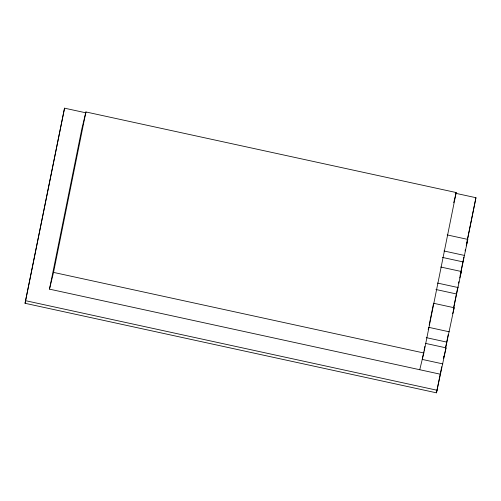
<?xml version="1.0" encoding="UTF-8"?>
<svg xmlns="http://www.w3.org/2000/svg" width="501" height="501" viewBox="0 0 501 501"><rect width="100%" height="100%" fill="white"/><g stroke="black" fill="none" stroke-linecap="round" stroke-linejoin="round"><path stroke-width="0.75" d="M425.481 343.379L446.053 347.857L436.459 392.828L25.05 303.287L64.541 108.172L85.953 112.838M25.05 303.287L64.541 108.172M440.323 374.203L49.48 289.14L81.87 128.694L85.921 111.955L456.192 192.541L423.802 352.986L419.75 369.725M49.48 289.14L53.532 272.4L85.921 111.955M423.79 351.783L422.243 359.424L442.815 363.901M424.096 350.255L424.867 346.435M429.175 325.08L433.428 304.019M436.459 392.828L441.725 366.745M445.596 347.569L448.226 334.53M453.649 307.683L457.826 286.973M458.603 283.134L458.916 281.6M460.15 275.462L463.87 257.057M465.11 250.92L465.416 249.385M467.12 240.943L475.95 197.713L455.303 193.223M443.867 356.631L443.56 358.159L446.053 347.857M445.564 348.226L454.15 307.746L433.578 303.268M453.63 308.272L461.315 271.498L440.742 267.02M460.219 275.644L467.79 239.409L447.218 234.931M466.694 243.555L475.95 197.713M453.724 202.73L456.192 192.541M428.186 329.545L428.724 327.335L449.291 331.812M466.231 245.847L467.79 239.409M459.755 277.936L461.315 271.498M452.729 313.632L454.15 307.746M443.98 250.976L464.552 255.454M442.427 257.414L462.993 261.891M437.505 283.065L458.077 287.543M435.945 289.503L456.517 293.981M426.232 337.636L446.798 342.114M53.532 272.4L423.802 352.986M25.676 300.706L437.085 390.248"/></g></svg>
